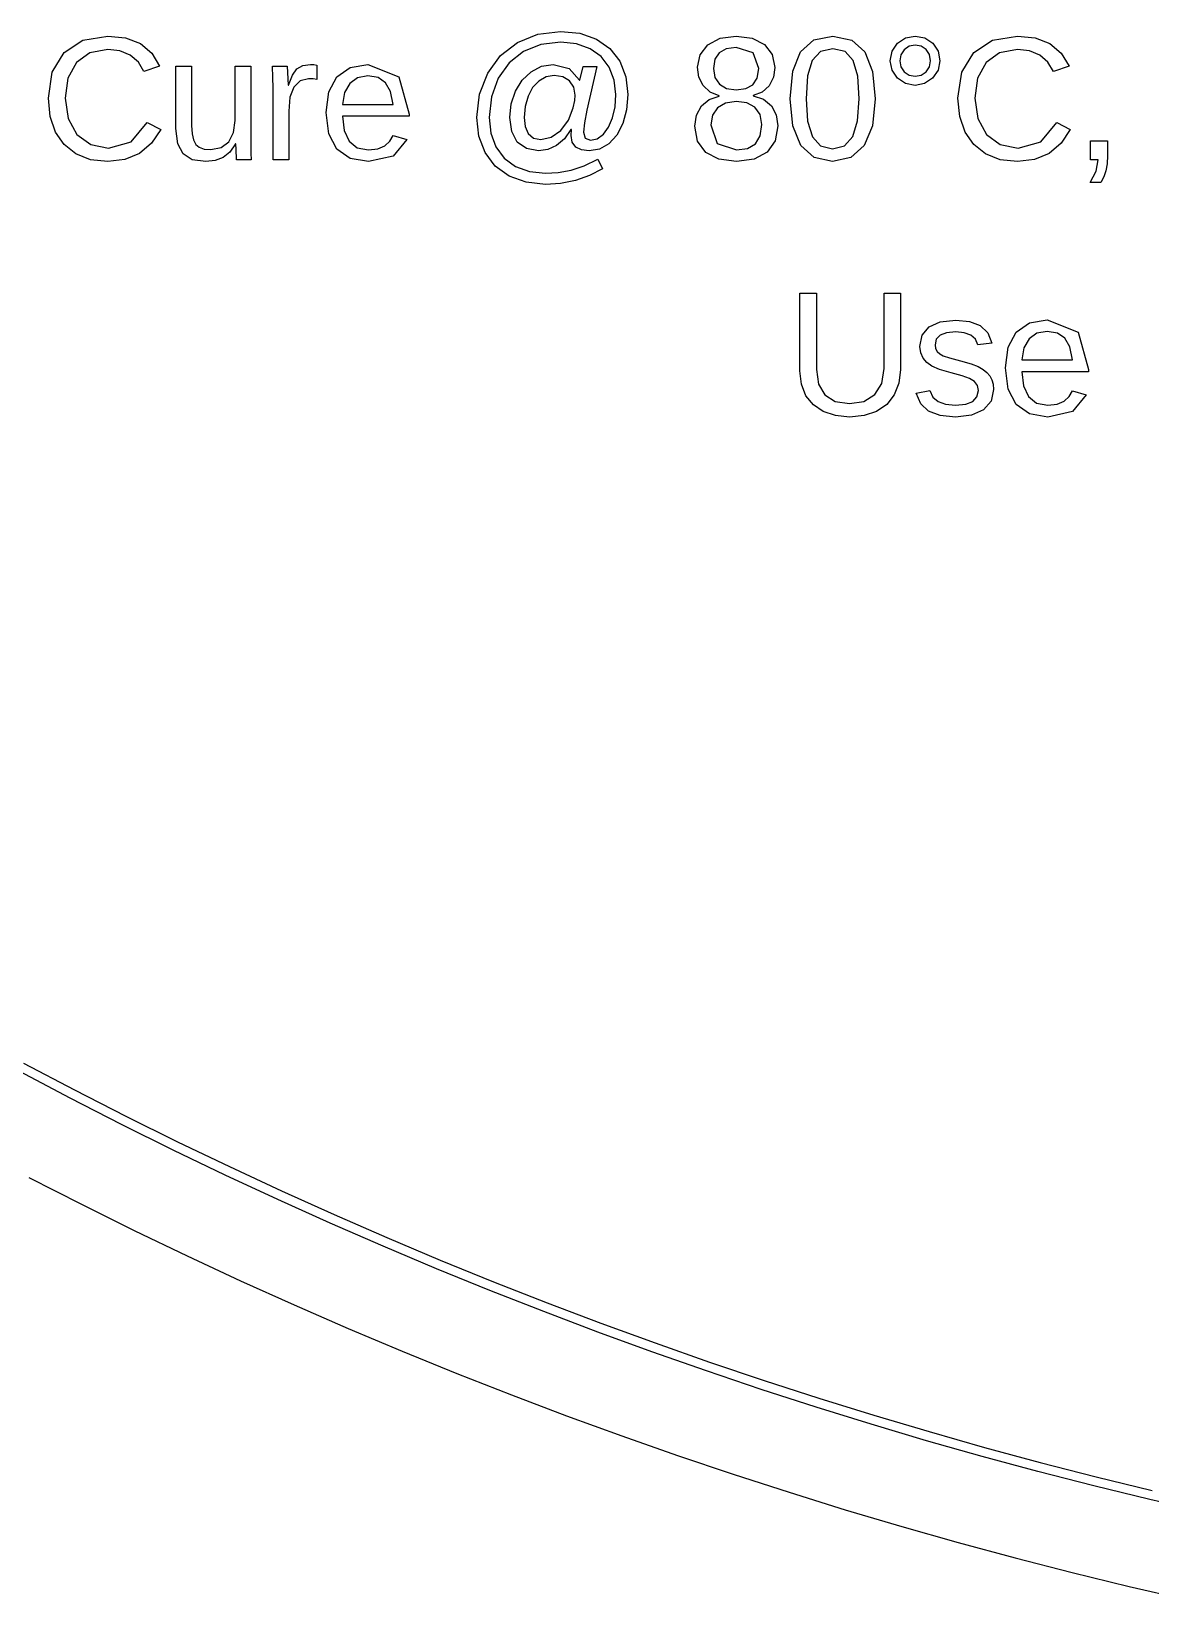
# Model space of a CAD drawing. Extents: x -25 to 122, y -49 to 104.
# Drawn here: x 10.66 to 28.52, y -47.13 to -22.1 of the extents above; entities that cross this region are included whole.
import ezdxf

# ---------------------------------------------------------------- set-up
doc = ezdxf.new("R2010")
doc.units = 0

msp = doc.modelspace()

# ---------------------------------------------------------------- linework, layer by layer
for p, q in [((11.184, -22.4393), (11.4839, -22.2413)), ((11.4839, -22.2413), (11.8806, -22.1753)), ((11.8806, -22.1753), (12.166, -22.2057)), ((12.166, -22.2057), (12.4002, -22.2969)), ((18.4202, -22.2769), (18.7439, -22.1447)), ((18.7439, -22.1447), (19.1043, -22.1007)), ((19.1043, -22.1007), (19.4145, -22.1319)), ((19.4145, -22.1319), (19.6792, -22.2257)), ((19.6792, -22.2257), (19.8925, -22.3765)), ((21.4573, -22.3135), (21.6523, -22.2098)), ((21.6523, -22.2098), (21.9044, -22.1753)), ((21.9044, -22.1753), (22.1616, -22.2091)), ((22.1616, -22.2091), (22.3584, -22.3107)), ((22.9338, -22.4254), (23.1451, -22.2378)), ((23.1451, -22.2378), (23.4514, -22.1753)), ((23.4514, -22.1753), (23.7504, -22.2385)), ((23.7504, -22.2385), (23.9593, -22.4282)), ((24.4808, -22.2914), (24.6088, -22.2043)), ((24.6088, -22.2043), (24.762, -22.1753)), ((24.762, -22.1753), (24.9153, -22.204)), ((24.9153, -22.204), (25.0433, -22.29)), ((25.6975, -22.4393), (25.9974, -22.2413)), ((25.9974, -22.2413), (26.394, -22.1753)), ((26.394, -22.1753), (26.6794, -22.2057)), ((26.6794, -22.2057), (26.9136, -22.2969)), ((10.9954, -22.7537), (11.184, -22.4393)), ((11.5959, -22.4429), (11.3802, -22.5989)), ((11.8833, -22.3909), (11.5959, -22.4429)), ((12.0753, -22.4133), (11.8833, -22.3909)), ((12.2392, -22.4807), (12.0753, -22.4133)), ((12.3686, -22.5906), (12.2392, -22.4807)), ((12.4002, -22.2969), (12.5812, -22.4479)), ((12.5812, -22.4479), (12.707, -22.6576)), ((17.9427, -22.7696), (18.1481, -22.4881)), ((18.1481, -22.4881), (18.4202, -22.2769)), ((18.5155, -22.4227), (18.2861, -22.6032)), ((18.7919, -22.3118), (18.5155, -22.4227)), ((19.107, -22.2748), (18.7919, -22.3118)), ((19.3582, -22.3005), (19.107, -22.2748)), ((19.5755, -22.3777), (19.3582, -22.3005)), ((19.7524, -22.5028), (19.5755, -22.3777)), ((19.8823, -22.6721), (19.7524, -22.5028)), ((19.8925, -22.3765), (20.0489, -22.5788)), ((21.2908, -22.6742), (21.3324, -22.4728)), ((21.3324, -22.4728), (21.4573, -22.3135)), ((21.6369, -22.4434), (21.568, -22.5467)), ((21.7498, -22.3812), (21.6369, -22.4434)), ((21.9044, -22.3605), (21.7498, -22.3812)), ((22.1759, -22.4431), (21.9044, -22.3605)), ((22.2665, -22.6908), (22.1759, -22.4431)), ((22.3584, -22.3107), (22.4833, -22.47)), ((22.4833, -22.47), (22.5249, -22.677)), ((22.811, -22.7384), (22.9338, -22.4254)), ((23.2543, -22.4237), (23.1218, -22.5637)), ((23.4514, -22.3771), (23.2543, -22.4237)), ((23.6436, -22.4244), (23.4514, -22.3771)), ((23.7727, -22.5664), (23.6436, -22.4244)), ((23.9593, -22.4282), (24.0821, -22.7419)), ((24.3654, -22.5692), (24.3942, -22.4189)), ((24.3942, -22.4189), (24.4808, -22.2914)), ((24.5338, -22.4742), (24.516, -22.5692)), ((24.5872, -22.3937), (24.5338, -22.4742)), ((24.6665, -22.3387), (24.5872, -22.3937)), ((24.762, -22.3204), (24.6665, -22.3387)), ((24.8576, -22.3384), (24.762, -22.3204)), ((24.9369, -22.3923), (24.8576, -22.3384)), ((24.9902, -22.4724), (24.9369, -22.3923)), ((25.008, -22.5692), (24.9902, -22.4724)), ((25.0433, -22.29), (25.1298, -22.4171)), ((25.1298, -22.4171), (25.1587, -22.5692)), ((25.5088, -22.7537), (25.6975, -22.4393)), ((26.1093, -22.4429), (25.8937, -22.5989)), ((26.3968, -22.3909), (26.1093, -22.4429)), ((26.5887, -22.4133), (26.3968, -22.3909)), ((26.7526, -22.4807), (26.5887, -22.4133)), ((26.882, -22.5906), (26.7526, -22.4807)), ((26.9136, -22.2969), (27.0947, -22.4479)), ((27.0947, -22.4479), (27.2205, -22.6576)), ((10.9325, -23.1689), (10.9954, -22.7537)), ((11.3802, -22.5989), (11.2455, -22.8454)), ((12.4569, -22.7405), (12.3686, -22.5906)), ((12.707, -22.6576), (12.4569, -22.7405)), ((12.9688, -23.6526), (12.9688, -22.6562)), ((12.9688, -22.6562), (13.2189, -22.6562)), ((13.2189, -22.6562), (13.2189, -23.6043)), ((13.9141, -23.5227), (13.9141, -22.6562)), ((13.9141, -22.6562), (14.1629, -22.6562)), ((14.1629, -22.6562), (14.1629, -23.8323)), ((14.5165, -22.8387), (14.5103, -22.6562)), ((14.5103, -22.6562), (14.7452, -22.6562)), ((14.7452, -22.6562), (14.7535, -22.8597)), ((14.8257, -22.7999), (14.8986, -22.6991)), ((14.8986, -22.6991), (14.9919, -22.6462)), ((14.9919, -22.6462), (15.117, -22.6286)), ((15.117, -22.6286), (15.1671, -22.632)), ((15.1671, -22.632), (15.2179, -22.6424)), ((15.2179, -22.6424), (15.2179, -22.8704)), ((15.5365, -22.8262), (15.7471, -22.678)), ((15.7471, -22.678), (16.0319, -22.6286)), ((16.0319, -22.6286), (16.5264, -22.8273)), ((17.8136, -23.1037), (17.9427, -22.7696)), ((18.2861, -22.6032), (18.112, -22.849)), ((18.4919, -22.8794), (18.6344, -22.7447)), ((18.6344, -22.7447), (18.8033, -22.6586)), ((18.8033, -22.6586), (18.9895, -22.63)), ((18.9895, -22.63), (19.2449, -22.6928)), ((19.2449, -22.6928), (19.4055, -22.8815)), ((19.4138, -22.8815), (19.4677, -22.6604)), ((19.4677, -22.6604), (19.6833, -22.6604)), ((19.6833, -22.6604), (19.523, -23.3597)), ((19.9622, -22.8775), (19.8823, -22.6721)), ((20.0489, -22.5788), (20.1447, -22.8252)), ((21.3137, -22.8307), (21.2908, -22.6742)), ((21.568, -22.5467), (21.5451, -22.6908)), ((21.5451, -22.6908), (21.5687, -22.8381)), ((22.2435, -22.8468), (22.2665, -22.6908)), ((22.5249, -22.677), (22.5018, -22.8335)), ((22.77, -23.1772), (22.811, -22.7384)), ((23.1218, -22.5637), (23.0466, -22.8103)), ((23.8458, -22.8138), (23.7727, -22.5664)), ((24.0821, -22.7419), (24.123, -23.1772)), ((24.3946, -22.7195), (24.3654, -22.5692)), ((24.4822, -22.847), (24.3946, -22.7195)), ((24.516, -22.5692), (24.5342, -22.6642)), ((24.5342, -22.6642), (24.5886, -22.7447)), ((24.5886, -22.7447), (24.6682, -22.7996)), ((24.8567, -22.7998), (24.9362, -22.7454)), ((24.9362, -22.7454), (24.9901, -22.665)), ((24.9901, -22.665), (25.008, -22.5692)), ((25.1295, -22.7212), (25.0419, -22.8483)), ((25.1587, -22.5692), (25.1295, -22.7212)), ((25.446, -23.1689), (25.5088, -22.7537)), ((25.8937, -22.5989), (25.759, -22.8454)), ((26.9703, -22.7405), (26.882, -22.5906)), ((27.2205, -22.6576), (26.9703, -22.7405)), ((11.2455, -22.8454), (11.2006, -23.1689)), ((14.5186, -23.0045), (14.5165, -22.8387)), ((14.5186, -24.1516), (14.5186, -23.0045)), ((14.7535, -22.8597), (14.7563, -22.9617)), ((14.7563, -22.9617), (14.7618, -22.9617)), ((14.7618, -22.9617), (14.8257, -22.7999)), ((14.8489, -22.99), (14.7877, -23.1522)), ((14.9487, -22.89), (14.8489, -22.99)), ((15.0852, -22.8566), (14.9487, -22.89)), ((15.1598, -22.8601), (15.0852, -22.8566)), ((15.2179, -22.8704), (15.1598, -22.8601)), ((15.4064, -23.067), (15.5365, -22.8262)), ((15.741, -22.9333), (15.6597, -23.0769)), ((15.8656, -22.8426), (15.741, -22.9333)), ((16.0278, -22.8124), (15.8656, -22.8426)), ((16.1926, -22.8395), (16.0278, -22.8124)), ((16.3138, -22.9209), (16.1926, -22.8395)), ((16.3937, -23.0613), (16.3138, -22.9209)), ((16.5264, -22.8273), (16.6912, -23.4232)), ((18.112, -22.849), (18.0021, -23.1443)), ((18.3849, -23.0543), (18.4919, -22.8794)), ((18.6598, -22.9979), (18.586, -23.1365)), ((18.7567, -22.8932), (18.6598, -22.9979)), ((18.873, -22.8274), (18.7567, -22.8932)), ((19.0048, -22.8055), (18.873, -22.8274)), ((19.1416, -22.8271), (19.0048, -22.8055)), ((19.248, -22.8919), (19.1416, -22.8271)), ((19.3164, -22.9919), (19.248, -22.8919)), ((19.3392, -23.1192), (19.3164, -22.9919)), ((19.4055, -22.8815), (19.4138, -22.8815)), ((19.9888, -23.1109), (19.9622, -22.8775)), ((20.1447, -22.8252), (20.1767, -23.1082)), ((21.3826, -22.9658), (21.3137, -22.8307)), ((21.4913, -23.0684), (21.3826, -22.9658)), ((21.5687, -22.8381), (21.6397, -22.9458)), ((21.6397, -22.9458), (21.7539, -23.0116)), ((21.7539, -23.0116), (21.9072, -23.0335)), ((21.9072, -23.0335), (22.0618, -23.0133)), ((22.0618, -23.0133), (22.1746, -22.9527)), ((22.1746, -22.9527), (22.2435, -22.8468)), ((22.4323, -22.9686), (22.3228, -23.0698)), ((22.5018, -22.8335), (22.4323, -22.9686)), ((23.0466, -22.8103), (23.0216, -23.1772)), ((23.8701, -23.1772), (23.8458, -22.8138)), ((24.6105, -22.934), (24.4822, -22.847)), ((24.762, -22.963), (24.6105, -22.934)), ((24.6682, -22.7996), (24.762, -22.8179)), ((24.762, -22.8179), (24.8567, -22.7998)), ((24.9135, -22.9344), (24.762, -22.963)), ((25.0419, -22.8483), (24.9135, -22.9344)), ((25.759, -22.8454), (25.7141, -23.1689)), ((10.9607, -23.459), (10.9325, -23.1689)), ((11.2006, -23.1689), (11.2474, -23.4918)), ((14.7877, -23.1522), (14.7673, -23.3721)), ((15.3631, -23.3942), (15.4064, -23.067)), ((15.6597, -23.0769), (15.627, -23.2657)), ((15.627, -23.2657), (16.4341, -23.2657)), ((16.4341, -23.2657), (16.3937, -23.0613)), ((17.7706, -23.473), (17.8136, -23.1037)), ((18.0021, -23.1443), (17.9655, -23.473)), ((18.2958, -23.4758), (18.3181, -23.2571)), ((18.3181, -23.2571), (18.3849, -23.0543)), ((18.586, -23.1365), (18.5394, -23.2984)), ((19.3074, -23.3196), (19.3313, -23.2059)), ((19.3313, -23.2059), (19.3392, -23.1192)), ((19.9753, -23.3051), (19.9888, -23.1109)), ((20.1767, -23.1082), (20.1568, -23.353)), ((21.3543, -23.2906), (21.4787, -23.1862)), ((21.4787, -23.1862), (21.6335, -23.133)), ((21.6335, -23.1275), (21.4913, -23.0684)), ((21.7358, -23.2448), (21.6086, -23.3189)), ((21.6335, -23.133), (21.6335, -23.1275)), ((21.9044, -23.2201), (21.7358, -23.2448)), ((22.0775, -23.2431), (21.9044, -23.2201)), ((22.207, -23.312), (22.0775, -23.2431)), ((22.3228, -23.0698), (22.1794, -23.1247)), ((22.1794, -23.1247), (22.1794, -23.1303)), ((22.1794, -23.1303), (22.3452, -23.185)), ((22.3452, -23.185), (22.4696, -23.2885)), ((22.8122, -23.6091), (22.77, -23.1772)), ((23.0216, -23.1772), (23.047, -23.5362)), ((23.8446, -23.531), (23.8701, -23.1772)), ((24.123, -23.1772), (24.08, -23.6074)), ((25.4741, -23.459), (25.446, -23.1689)), ((25.7141, -23.1689), (25.7608, -23.4918)), ((11.0451, -23.7072), (10.9607, -23.459)), ((11.2474, -23.4918), (11.3878, -23.7446)), ((13.8882, -23.7173), (13.9141, -23.5227)), ((14.7673, -23.3721), (14.7673, -24.1516)), ((15.4064, -23.7359), (15.3631, -23.3942)), ((16.6912, -23.4564), (15.6242, -23.4564)), ((15.6242, -23.4564), (15.6508, -23.6841)), ((16.6912, -23.4232), (16.6912, -23.4564)), ((17.8036, -23.7724), (17.7706, -23.473)), ((17.9655, -23.473), (17.9926, -23.724)), ((18.3257, -23.6986), (18.2958, -23.4758)), ((18.5394, -23.2984), (18.5238, -23.473)), ((18.5238, -23.473), (18.5402, -23.6209)), ((19.1084, -23.6817), (19.23, -23.5186)), ((19.23, -23.5186), (19.3074, -23.3196)), ((19.523, -23.3597), (19.4847, -23.5604)), ((19.8711, -23.6305), (19.9349, -23.4813)), ((19.9349, -23.4813), (19.9753, -23.3051)), ((20.1568, -23.353), (20.0972, -23.5732)), ((21.2451, -23.6112), (21.2724, -23.4357)), ((21.2724, -23.4357), (21.3543, -23.2906)), ((21.5288, -23.4362), (21.5022, -23.5905)), ((21.6086, -23.3189), (21.5288, -23.4362)), ((22.2879, -23.4262), (22.207, -23.312)), ((22.3148, -23.5849), (22.2879, -23.4262)), ((22.4696, -23.2885), (22.5474, -23.4324)), ((22.5474, -23.4324), (22.5733, -23.6084)), ((25.5586, -23.7072), (25.4741, -23.459)), ((25.7608, -23.4918), (25.9013, -23.7446)), ((11.1833, -23.9083), (11.0451, -23.7072)), ((11.3878, -23.7446), (11.6081, -23.9078)), ((12.2527, -23.861), (12.5094, -23.5573)), ((12.5094, -23.5573), (12.725, -23.6651)), ((12.725, -23.6651), (12.5804, -23.8866)), ((12.9973, -23.8947), (12.9688, -23.6526)), ((13.2189, -23.6043), (13.2262, -23.7356)), ((13.2262, -23.7356), (13.248, -23.8337)), ((13.8104, -23.8641), (13.8882, -23.7173)), ((15.5365, -23.9816), (15.4064, -23.7359)), ((15.6508, -23.6841), (15.7307, -23.8531)), ((16.3824, -23.8541), (16.4327, -23.7632)), ((16.4327, -23.7632), (16.6511, -23.8254)), ((17.9026, -24.0348), (17.8036, -23.7724)), ((17.9926, -23.724), (18.074, -23.9436)), ((18.4153, -23.8669), (18.3257, -23.6986)), ((18.5402, -23.6209), (18.5895, -23.7328)), ((18.5895, -23.7328), (18.6729, -23.8033)), ((18.9574, -23.7905), (19.1084, -23.6817)), ((19.2687, -23.6679), (19.1666, -23.8166)), ((19.277, -23.6679), (19.2687, -23.6679)), ((19.2729, -23.7646), (19.277, -23.6679)), ((19.2915, -23.871), (19.2729, -23.7646)), ((19.4847, -23.5604), (19.4719, -23.7093)), ((19.4719, -23.7093), (19.4999, -23.8067)), ((19.6901, -23.8154), (19.7877, -23.7439)), ((19.7877, -23.7439), (19.8711, -23.6305)), ((20.0022, -23.7575), (19.8761, -23.8945)), ((20.0972, -23.5732), (20.0022, -23.7575)), ((21.2892, -23.8523), (21.2451, -23.6112)), ((21.5022, -23.5905), (21.6048, -23.8921)), ((22.2153, -23.8952), (22.29, -23.7689)), ((22.29, -23.7689), (22.3148, -23.5849)), ((22.5733, -23.6084), (22.5304, -23.8482)), ((22.9386, -23.9235), (22.8122, -23.6091)), ((23.047, -23.5362), (23.1231, -23.784)), ((23.7679, -23.7798), (23.8446, -23.531)), ((24.08, -23.6074), (23.951, -23.9221)), ((25.6968, -23.9083), (25.5586, -23.7072)), ((25.9013, -23.7446), (26.1216, -23.9078)), ((26.7661, -23.861), (27.0228, -23.5573)), ((27.0228, -23.5573), (27.2384, -23.6651)), ((27.2384, -23.6651), (27.0938, -23.8866)), ((11.3727, -24.0569), (11.1833, -23.9083)), ((11.6081, -23.9078), (11.8944, -23.9622)), ((11.8944, -23.9622), (12.2527, -23.861)), ((12.5804, -23.8866), (12.3871, -24.0479)), ((13.0828, -24.0569), (12.9973, -23.8947)), ((13.248, -23.8337), (13.2856, -23.9038)), ((13.2856, -23.9038), (13.3405, -23.9512)), ((13.3405, -23.9512), (13.419, -23.9781)), ((13.419, -23.9781), (13.5271, -23.9871)), ((13.5271, -23.9871), (13.6878, -23.9563)), ((13.6878, -23.9563), (13.8104, -23.8641)), ((13.921, -23.8959), (13.8286, -24.028)), ((13.9252, -23.8959), (13.921, -23.8959)), ((13.9277, -23.9876), (13.9252, -23.8959)), ((13.93, -24.0445), (13.9277, -23.9876)), ((14.1629, -23.8323), (14.1649, -24.0427)), ((15.7495, -24.1298), (15.5365, -23.9816)), ((15.7307, -23.8531), (15.8616, -23.9577)), ((15.8616, -23.9577), (16.0416, -23.9926)), ((16.0416, -23.9926), (16.1873, -23.9764)), ((16.1873, -23.9764), (16.3007, -23.9277)), ((16.3007, -23.9277), (16.3824, -23.8541)), ((16.6511, -23.8254), (16.4317, -24.0907)), ((18.074, -23.9436), (18.2066, -24.1237)), ((18.5592, -23.9726), (18.4153, -23.8669)), ((18.7519, -24.0078), (18.5592, -23.9726)), ((18.6729, -23.8033), (18.7919, -23.8268)), ((18.9027, -23.9866), (18.7519, -24.0078)), ((18.7919, -23.8268), (18.9574, -23.7905)), ((19.0428, -23.9228), (18.9027, -23.9866)), ((19.1666, -23.8166), (19.0428, -23.9228)), ((19.3475, -23.947), (19.2915, -23.871)), ((19.4377, -23.9926), (19.3475, -23.947)), ((19.5589, -24.0078), (19.4377, -23.9926)), ((19.4999, -23.8067), (19.5838, -23.8392)), ((19.726, -23.9795), (19.5589, -24.0078)), ((19.5838, -23.8392), (19.6901, -23.8154)), ((19.8761, -23.8945), (19.726, -23.9795)), ((21.4214, -24.0313), (21.2892, -23.8523)), ((21.6048, -23.8921), (21.9127, -23.9926)), ((21.9127, -23.9926), (22.0899, -23.9683)), ((22.0899, -23.9683), (22.2153, -23.8952)), ((22.5304, -23.8482), (22.4019, -24.0286)), ((23.1491, -24.1153), (22.9386, -23.9235)), ((23.1231, -23.784), (23.2546, -23.928)), ((23.2546, -23.928), (23.4458, -23.976)), ((23.4458, -23.976), (23.6362, -23.927)), ((23.6362, -23.927), (23.7679, -23.7798)), ((23.951, -23.9221), (23.738, -24.1149)), ((25.8861, -24.0569), (25.6968, -23.9083)), ((26.1216, -23.9078), (26.4078, -23.9622)), ((26.4078, -23.9622), (26.7661, -23.861)), ((27.0938, -23.8866), (26.9005, -24.0479)), ((27.561, -24.1516), (27.561, -23.8489)), ((27.561, -23.8489), (27.8305, -23.8489)), ((27.8305, -23.8489), (27.8305, -24.0811)), ((11.6074, -24.1486), (11.3727, -24.0569)), ((11.8819, -24.1792), (11.6074, -24.1486)), ((12.152, -24.1464), (11.8819, -24.1792)), ((12.3871, -24.0479), (12.152, -24.1464)), ((13.2298, -24.1486), (13.0828, -24.0569)), ((13.4428, -24.1792), (13.2298, -24.1486)), ((13.5964, -24.1631), (13.4428, -24.1792)), ((13.7227, -24.1149), (13.5964, -24.1631)), ((13.8286, -24.028), (13.7227, -24.1149)), ((13.9319, -24.0816), (13.93, -24.0445)), ((13.9334, -24.1142), (13.9319, -24.0816)), ((13.9348, -24.1388), (13.9334, -24.1142)), ((13.9362, -24.1516), (13.9348, -24.1388)), ((14.1712, -24.1516), (13.9362, -24.1516)), ((14.1649, -24.0427), (14.1712, -24.1516)), ((14.7673, -24.1516), (14.5186, -24.1516)), ((16.0416, -24.1792), (15.7495, -24.1298)), ((16.4317, -24.0907), (16.0416, -24.1792)), ((18.0639, -24.2507), (17.9026, -24.0348)), ((18.284, -24.4107), (18.0639, -24.2507)), ((18.2066, -24.1237), (18.3877, -24.2566)), ((18.3877, -24.2566), (18.61, -24.3385)), ((19.2729, -24.3139), (19.4826, -24.245)), ((19.4826, -24.245), (19.6999, -24.1419)), ((19.6999, -24.1419), (19.7759, -24.2967)), ((21.6316, -24.1422), (21.4214, -24.0313)), ((21.9099, -24.1792), (21.6316, -24.1422)), ((22.1932, -24.1415), (21.9099, -24.1792)), ((22.4019, -24.0286), (22.1932, -24.1415)), ((23.4431, -24.1792), (23.1491, -24.1153)), ((23.738, -24.1149), (23.4431, -24.1792)), ((26.1209, -24.1486), (25.8861, -24.0569)), ((26.3954, -24.1792), (26.1209, -24.1486)), ((26.6654, -24.1464), (26.3954, -24.1792)), ((26.9005, -24.0479), (26.6654, -24.1464)), ((27.6826, -24.1516), (27.561, -24.1516)), ((27.6502, -24.3291), (27.6826, -24.1516)), ((27.8239, -24.2155), (27.8042, -24.3257)), ((27.8305, -24.0811), (27.8239, -24.2155)), ((18.5544, -24.5097), (18.284, -24.4107)), ((18.8666, -24.5427), (18.5544, -24.5097)), ((18.61, -24.3385), (18.8666, -24.3658)), ((18.8666, -24.3658), (19.0683, -24.3528)), ((19.1055, -24.5269), (18.8666, -24.5427)), ((19.0683, -24.3528), (19.2729, -24.3139)), ((19.3413, -24.4798), (19.1055, -24.5269)), ((19.5671, -24.4026), (19.3413, -24.4798)), ((19.7759, -24.2967), (19.5671, -24.4026)), ((27.5527, -24.5136), (27.6502, -24.3291)), ((27.7227, -24.5136), (27.5527, -24.5136)), ((27.7707, -24.4217), (27.7227, -24.5136)), ((27.8042, -24.3257), (27.7707, -24.4217)), ((22.9224, -27.52), (22.9224, -26.2803)), ((22.9224, -26.2803), (23.1864, -26.2803)), ((23.1864, -26.2803), (23.1864, -27.4979)), ((24.2671, -27.4799), (24.2671, -26.2803)), ((24.2671, -26.2803), (24.5297, -26.2803)), ((24.5297, -26.2803), (24.5297, -27.4951)), ((24.9843, -26.8159), (25.1634, -26.7355)), ((25.1634, -26.7355), (25.4093, -26.7087)), ((25.4093, -26.7087), (25.6312, -26.7305)), ((25.6312, -26.7305), (25.8024, -26.7958)), ((26.3761, -26.9022), (26.5867, -26.754)), ((26.5867, -26.754), (26.8715, -26.7046)), ((26.8715, -26.7046), (27.366, -26.9033)), ((24.8385, -27.1275), (24.8749, -26.9473)), ((24.8749, -26.9473), (24.9843, -26.8159)), ((25.1004, -27.0121), (25.0803, -27.1026)), ((25.1605, -26.9478), (25.1004, -27.0121)), ((25.2628, -26.9095), (25.1605, -26.9478)), ((25.4093, -26.8967), (25.2628, -26.9095)), ((25.5459, -26.91), (25.4093, -26.8967)), ((25.6518, -26.9499), (25.5459, -26.91)), ((25.7249, -27.0147), (25.6518, -26.9499)), ((25.763, -27.1026), (25.7249, -27.0147)), ((25.8024, -26.7958), (25.9215, -26.9091)), ((25.9215, -26.9091), (25.9869, -27.075)), ((26.246, -27.143), (26.3761, -26.9022)), ((26.5806, -27.0093), (26.4993, -27.1529)), ((26.7052, -26.9186), (26.5806, -27.0093)), ((26.8674, -26.8884), (26.7052, -26.9186)), ((27.0322, -26.9155), (26.8674, -26.8884)), ((27.1534, -26.9969), (27.0322, -26.9155)), ((27.2333, -27.1373), (27.1534, -26.9969)), ((27.366, -26.9033), (27.5307, -27.4993)), ((24.8513, -27.2294), (24.8385, -27.1275)), ((24.8896, -27.3141), (24.8513, -27.2294)), ((25.0803, -27.1026), (25.0886, -27.1607)), ((25.0886, -27.1607), (25.1135, -27.2077)), ((25.1135, -27.2077), (25.1546, -27.246)), ((25.1546, -27.246), (25.2116, -27.2781)), ((25.2116, -27.2781), (25.3125, -27.3127)), ((25.9869, -27.075), (25.763, -27.1026)), ((26.2026, -27.4702), (26.246, -27.143)), ((26.4993, -27.1529), (26.4666, -27.3417)), ((27.2737, -27.3417), (27.2333, -27.1373)), ((22.9469, -27.7335), (22.9224, -27.52)), ((23.1864, -27.4979), (23.2202, -27.7325)), ((24.2307, -27.7219), (24.2671, -27.4799)), ((24.5297, -27.4951), (24.5046, -27.7152)), ((24.9506, -27.3844), (24.8896, -27.3141)), ((25.0313, -27.4433), (24.9506, -27.3844)), ((25.1527, -27.497), (25.0313, -27.4433)), ((25.336, -27.5518), (25.1527, -27.497)), ((25.3125, -27.3127), (25.4853, -27.3583)), ((25.4853, -27.3583), (25.6552, -27.4061)), ((25.6552, -27.4061), (25.77, -27.4502)), ((25.77, -27.4502), (25.8479, -27.4946)), ((25.8479, -27.4946), (25.9075, -27.5435)), ((26.246, -27.8119), (26.2026, -27.4702)), ((26.4666, -27.3417), (27.2737, -27.3417)), ((27.5307, -27.4993), (27.5307, -27.5324)), ((23.0205, -27.9152), (22.9469, -27.7335)), ((23.2202, -27.7325), (23.3218, -27.9028)), ((24.1213, -27.8979), (24.2307, -27.7219)), ((24.5046, -27.7152), (24.4295, -27.9028)), ((25.5143, -27.5987), (25.336, -27.5518)), ((25.6311, -27.6395), (25.5143, -27.5987)), ((25.7105, -27.69), (25.6311, -27.6395)), ((25.7561, -27.7535), (25.7105, -27.69)), ((25.7713, -27.8337), (25.7561, -27.7535)), ((25.9075, -27.5435), (25.9522, -27.5986)), ((25.9522, -27.5986), (25.9855, -27.6616)), ((25.9855, -27.6616), (26.0063, -27.7333)), ((26.0063, -27.7333), (26.0132, -27.8143)), ((27.5307, -27.5324), (26.4638, -27.5324)), ((26.4638, -27.5324), (26.4904, -27.7601)), ((26.4904, -27.7601), (26.5702, -27.9291)), ((23.1387, -28.0614), (23.0205, -27.9152)), ((23.3218, -27.9028), (23.4873, -28.0064)), ((23.4873, -28.0064), (23.7129, -28.041)), ((23.7129, -28.041), (23.9463, -28.0052)), ((23.9463, -28.0052), (24.1213, -27.8979)), ((24.4295, -27.9028), (24.3086, -28.0539)), ((24.7791, -27.8765), (24.9988, -27.8337)), ((24.8511, -28.0456), (24.7791, -27.8765)), ((24.9988, -27.8337), (25.0475, -27.9379)), ((25.0475, -27.9379), (25.1301, -28.0099)), ((25.1301, -28.0099), (25.2489, -28.0519)), ((25.5704, -28.0513), (25.6836, -28.0078)), ((25.6836, -28.0078), (25.7494, -27.9353)), ((25.7494, -27.9353), (25.7713, -27.8337)), ((25.9733, -28.0016), (25.8536, -28.1405)), ((26.0132, -27.8143), (25.9733, -28.0016)), ((26.3761, -28.0576), (26.246, -27.8119)), ((26.5702, -27.9291), (26.7012, -28.0337)), ((27.0268, -28.0524), (27.1403, -28.0037)), ((27.1403, -28.0037), (27.222, -27.9301)), ((27.222, -27.9301), (27.2723, -27.8392)), ((27.4907, -27.9014), (27.2713, -28.1667)), ((27.2723, -27.8392), (27.4907, -27.9014)), ((23.2969, -28.1681), (23.1387, -28.0614)), ((23.4904, -28.2334), (23.2969, -28.1681)), ((23.7143, -28.2552), (23.4904, -28.2334)), ((23.9467, -28.2326), (23.7143, -28.2552)), ((24.1462, -28.1647), (23.9467, -28.2326)), ((24.3086, -28.0539), (24.1462, -28.1647)), ((24.976, -28.1633), (24.8511, -28.0456)), ((25.1593, -28.2322), (24.976, -28.1633)), ((25.4065, -28.2552), (25.1593, -28.2322)), ((25.2489, -28.0519), (25.4065, -28.0659)), ((25.4065, -28.0659), (25.5704, -28.0513)), ((25.662, -28.2265), (25.4065, -28.2552)), ((25.8536, -28.1405), (25.662, -28.2265)), ((26.5891, -28.2058), (26.3761, -28.0576)), ((26.8812, -28.2552), (26.5891, -28.2058)), ((26.7012, -28.0337), (26.8812, -28.0686)), ((26.8812, -28.0686), (27.0268, -28.0524)), ((27.2713, -28.1667), (26.8812, -28.2552)), ((11.2801, -39.1265), (10.4649, -38.6972)), ((10.5356, -38.5649), (11.3491, -38.9934)), ((11.3491, -38.9934), (12.1679, -39.4118)), ((12.1004, -39.5458), (11.2801, -39.1265)), ((12.1679, -39.4118), (12.9917, -39.8202)), ((12.9259, -39.955), (12.1004, -39.5458)), ((13.7563, -40.354), (12.9259, -39.955)), ((12.9917, -39.8202), (13.8204, -40.2184)), ((13.8204, -40.2184), (14.654, -40.6064)), ((10.6238, -40.3914), (11.4597, -40.8186)), ((14.5916, -40.7428), (13.7563, -40.354)), ((15.4315, -41.1213), (14.5916, -40.7428)), ((14.654, -40.6064), (15.4923, -40.9842)), ((11.4597, -40.8186), (12.3009, -41.2356)), ((15.4923, -40.9842), (16.3351, -41.3516)), ((12.3009, -41.2356), (13.147, -41.6422)), ((16.276, -41.4895), (15.4315, -41.1213)), ((17.125, -41.8472), (16.276, -41.4895)), ((16.3351, -41.3516), (17.1824, -41.7087)), ((13.147, -41.6422), (13.9981, -42.0383)), ((17.1824, -41.7087), (18.0341, -42.0553)), ((13.9981, -42.0383), (14.854, -42.424)), ((17.9784, -42.1946), (17.125, -41.8472)), ((18.8359, -42.5314), (17.9784, -42.1946)), ((18.0341, -42.0553), (18.8899, -42.3915)), ((14.854, -42.424), (15.7146, -42.7992)), ((19.6975, -42.8577), (18.8359, -42.5314)), ((18.8899, -42.3915), (19.7497, -42.7171)), ((19.7497, -42.7171), (20.6135, -43.0322)), ((15.7146, -42.7992), (16.5797, -43.1638)), ((20.563, -43.1734), (19.6975, -42.8577)), ((20.6135, -43.0322), (21.4811, -43.3366)), ((16.5797, -43.1638), (17.4492, -43.5177)), ((21.4323, -43.4785), (20.563, -43.1734)), ((17.4492, -43.5177), (18.323, -43.8609)), ((22.3053, -43.7728), (21.4323, -43.4785)), ((21.4811, -43.3366), (22.3524, -43.6304)), ((23.1819, -44.0564), (22.3053, -43.7728)), ((22.3524, -43.6304), (23.2272, -43.9135)), ((18.323, -43.8609), (19.201, -44.1934)), ((23.2272, -43.9135), (24.1054, -44.1857)), ((19.201, -44.1934), (20.0829, -44.5151)), ((24.0619, -44.3293), (23.1819, -44.0564)), ((24.1054, -44.1857), (24.9869, -44.4473)), ((20.0829, -44.5151), (20.9688, -44.826)), ((24.9451, -44.5913), (24.0619, -44.3293)), ((24.9869, -44.4473), (25.8716, -44.6979)), ((25.8315, -44.8425), (24.9451, -44.5913)), ((25.8716, -44.6979), (26.7592, -44.9377)), ((20.9688, -44.826), (21.8584, -45.1259)), ((26.721, -45.0827), (25.8315, -44.8425)), ((26.7592, -44.9377), (27.6497, -45.1666)), ((21.8584, -45.1259), (22.7515, -45.4149)), ((27.6133, -45.3121), (26.721, -45.0827)), ((27.6497, -45.1666), (28.543, -45.3845)), ((22.7515, -45.4149), (23.6482, -45.6929)), ((28.5083, -45.5305), (27.6133, -45.3121)), ((29.406, -45.7378), (28.5083, -45.5305)), ((23.6482, -45.6929), (24.5482, -45.9599)), ((24.5482, -45.9599), (25.4515, -46.2159)), ((25.4515, -46.2159), (26.3578, -46.4607)), ((26.3578, -46.4607), (27.267, -46.6944)), ((27.267, -46.6944), (28.1791, -46.9169)), ((28.1791, -46.9169), (29.0938, -47.1282))]:
    msp.add_line(p, q)

doc.saveas('drawing.dxf')
